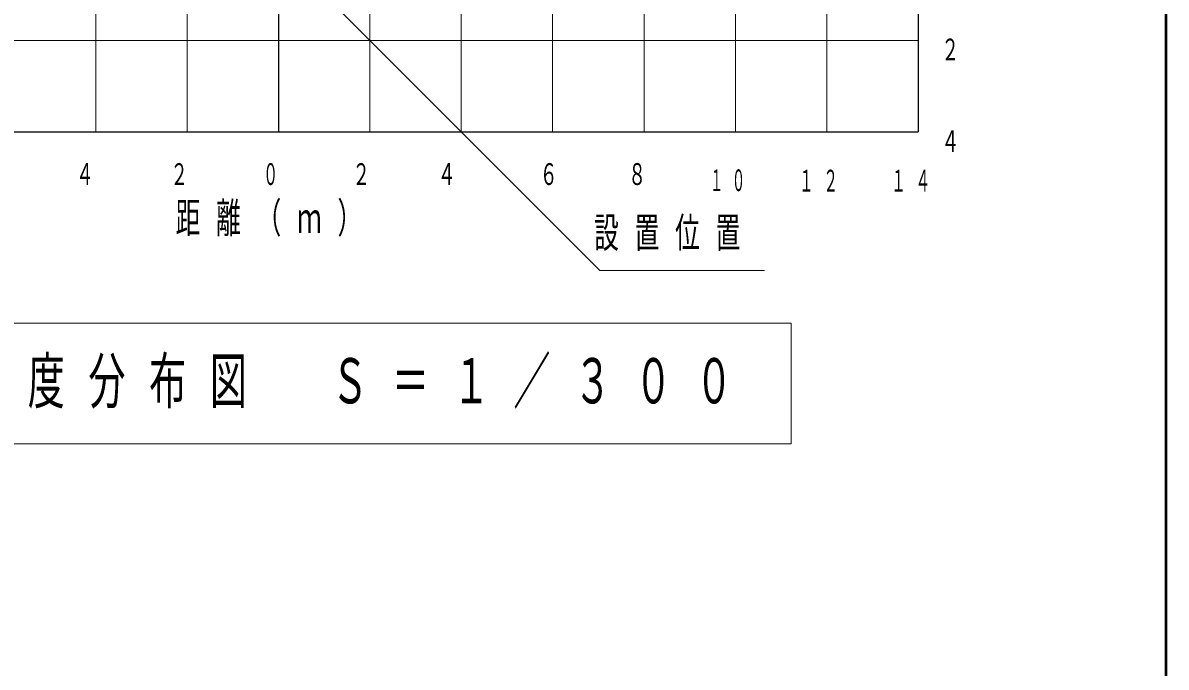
# Model space of a CAD drawing. Units: millimetres on the paper, scale 1:30. Extents: x 895 to 1260, y -33 to 257.
# Drawn here: x 1176.6 to 1260, y 128.4 to 175.4 of the extents above; entities that cross this region are included whole.
import ezdxf
from ezdxf.enums import TextEntityAlignment as Align

# ---------------------------------------------------------------- set-up
doc = ezdxf.new("R2010")
doc.units = ezdxf.units.MM
doc.layers.add('1_300', color=7, linetype='Continuous', lineweight=13)
doc.layers.add('NAKAMURA図枠', color=7, linetype='Continuous', lineweight=13)
doc.styles.add('ＭＳ ゴシック', font='')
doc.styles.get('ＭＳ ゴシック').set_extended_font_data('MS Gothic')

msp = doc.modelspace()

# ---------------------------------------------------------------- linework, layer by layer
at = {"layer": '1_300', "color": 70}
for p, q in [((1181.927, 234.099), (1181.927, 167.439)), ((1188.593, 234.099), (1188.593, 167.439)), ((1201.924, 234.099), (1201.924, 167.439)), ((1208.59, 234.099), (1208.59, 167.439)), ((1215.256, 234.099), (1215.256, 167.439)), ((1221.922, 234.099), (1221.922, 167.439)), ((1228.587, 234.099), (1228.587, 167.439)), ((1235.253, 234.099), (1235.253, 167.439)), ((1148.597, 174.105), (1241.919, 174.105))]:
    msp.add_line(p, q, dxfattribs=at)
at = {"layer": '1_300', "color": 1, "lineweight": 25}
msp.add_line((1195.258, 234.099), (1195.258, 167.439), dxfattribs=at)
at = {"layer": '1_300', "color": 2, "lineweight": 25}
for p in [(1241.919, 234.099), (1148.597, 167.439)]:
    msp.add_line(p, (1241.919, 167.439), dxfattribs=at)
at = {"layer": '1_300'}
for p, q in [((1232.658, 153.511), (1157.858, 153.511)), ((1232.658, 144.711), (1232.658, 153.511)), ((1157.858, 144.711), (1232.658, 144.711))]:
    msp.add_line(p, q, dxfattribs=at)
msp.add_lwpolyline([(1195.639, 180.39), (1218.698, 157.332), (1230.698, 157.332)], dxfattribs=at)
at = {"layer": 'NAKAMURA図枠', "lineweight": 50}
msp.add_line((1260, 0), (1260, 257), dxfattribs=at)

# ---------------------------------------------------------------- texts
at = {"layer": '1_300', "style": 'ＭＳ ゴシック'}
for s, width, p in [('２', 0.6, (1243.611, 172.179)), ('４', 0.6, (1243.611, 165.491)), ('４', 0.6, (1180.489, 163.096)), ('２', 0.6, (1187.371, 163.096)), ('０', 0.5, (1194.145, 163.096)), ('２', 0.6, (1200.65, 163.096)), ('４', 0.6, (1206.876, 163.096)), ('６', 0.6, (1214.317, 163.096)), ('８', 0.6, (1220.768, 163.096))]:
    msp.add_text(s, height=1.587, dxfattribs=dict(at, width=width)).set_placement(p, align=Align.BOTTOM_LEFT)
for s, insert, char_height, attachment_point in [('\\T1.64;\\W0.45;１０', (1226.726, 163.096), 1.587, 7), ('\\T1.64;\\W0.5;１２', (1233.22, 163.096), 1.587, 7), ('\\T1.64;\\W0.5;１４', (1239.94, 163.096), 1.587, 7), ('\\T1.64;\\W0.6;距離（ｍ）', (1187.758, 161.038), 2.199, 4), ('\\T1.64;\\W0.6;設置位置', (1218.281, 159.982), 2.199, 4), ('\\T1.64;\\W0.6;水平面照度分布図\u3000Ｓ＝１／３００', (1159.258, 149.111), 3.299, 4)]:
    msp.add_mtext(s, dxfattribs=dict(at, insert=insert, char_height=char_height, attachment_point=attachment_point))

doc.saveas('drawing.dxf')
